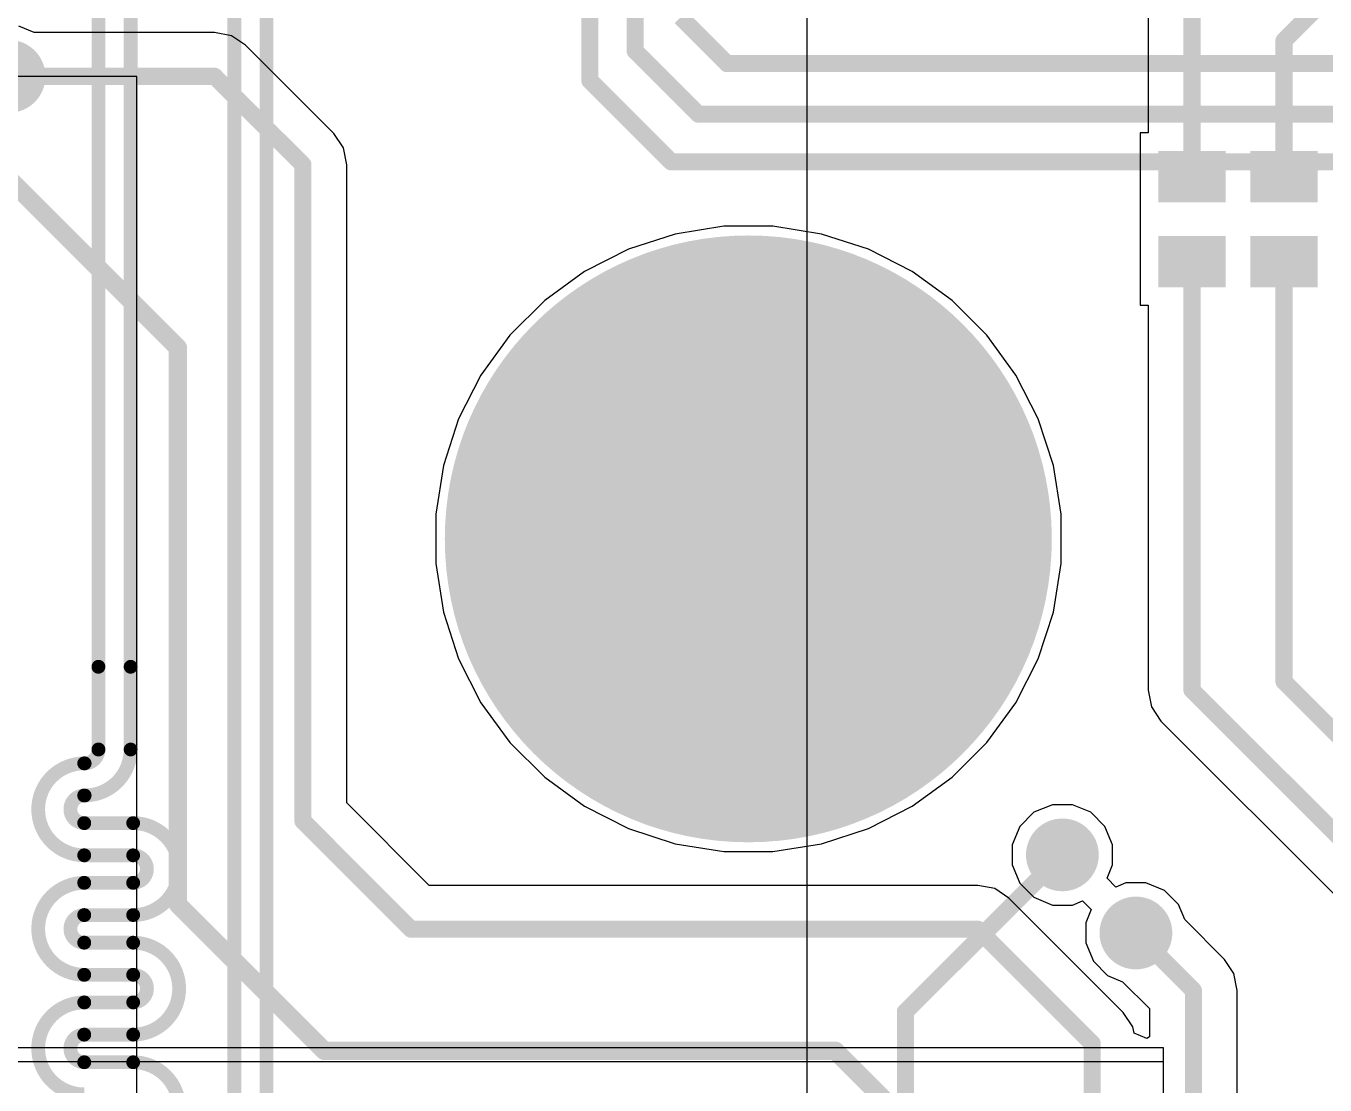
# Model space of a CAD drawing. Header units: millimetres. Extents: x 0 to 172, y 0 to 138.
# Drawn here: x 91.17 to 105.52, y 32.89 to 44.59 of the extents above; entities that cross this region are included whole.
import ezdxf

# ---------------------------------------------------------------- set-up
doc = ezdxf.new("R2010")
doc.units = ezdxf.units.MM
for name, color, linetype in [('BottomLayer', 5, 'Continuous'), ('BottomPaste', 16, 'Continuous'), ('BottomSolder', 6, 'Continuous'), ('MultiLayer', 9, 'Continuous'), ('PadHoleLayer', 156, 'Continuous'), ('TopLayer', 1, 'Continuous'), ('TopSolder', 216, 'Continuous'), ('ViaHoleLayer', 16, 'Continuous')]:
    doc.layers.add(name, color=color, linetype=linetype)

# ---------------------------------------------------------------- blocks, each defined once
blk = doc.blocks.new('MM70_314B1_2_R300_33')
at = {"layer": 'BottomLayer'}
h = blk.add_hatch(color=5, dxfattribs=at)
edge = h.paths.add_edge_path()
edge.add_arc((6.45, 11.1), 3.25, 0, 360)
at = {"layer": 'BottomSolder'}
h = blk.add_hatch(color=6, dxfattribs=at)
edge = h.paths.add_edge_path()
edge.add_arc((6.45, 11.1), 3.352, 0, 360)
at = {"layer": 'MultiLayer'}
h = blk.add_hatch(color=9, dxfattribs=at)
edge = h.paths.add_edge_path()
edge.add_arc((6.45, 11.1), 3.25, 0, 360)
at = {"layer": 'PadHoleLayer'}
h = blk.add_hatch(color=156, dxfattribs=at)
edge = h.paths.add_edge_path()
edge.add_arc((6.45, 11.1), 2.165, 0, 360)
at = {"layer": 'TopLayer'}
h = blk.add_hatch(color=1, dxfattribs=at)
edge = h.paths.add_edge_path()
edge.add_arc((6.45, 11.1), 3.25, 0, 360)
at = {"layer": 'TopSolder'}
h = blk.add_hatch(color=216, dxfattribs=at)
edge = h.paths.add_edge_path()
edge.add_arc((6.45, 11.1), 3.352, 0, 360)
blk = doc.blocks.new('R___0402_B_110')
at = {"layer": 'BottomLayer'}
for points in [[(-0.241, 0.318), (-0.241, -0.318), (-0.699, -0.318), (-0.699, 0.318)], [(0.699, 0.318), (0.699, -0.318), (0.241, -0.318), (0.241, 0.318)]]:
    blk.add_hatch(color=5, dxfattribs=at).paths.add_polyline_path(points)
at = {"layer": 'BottomPaste'}
for points in [[(-0.241, 0.318), (-0.241, -0.318), (-0.699, -0.318), (-0.699, 0.318)], [(0.699, 0.318), (0.699, -0.318), (0.241, -0.318), (0.241, 0.318)]]:
    blk.add_hatch(color=16, dxfattribs=at).paths.add_polyline_path(points)
at = {"layer": 'BottomSolder'}
for points in [[(-0.186, 0.373), (-0.186, -0.373), (-0.754, -0.373), (-0.754, 0.373)], [(0.754, 0.373), (0.754, -0.373), (0.186, -0.373), (0.186, 0.373)]]:
    blk.add_hatch(color=6, dxfattribs=at).paths.add_polyline_path(points)
blk = doc.blocks.new('R___0402_B_111')
at = {"layer": 'BottomLayer'}
for points in [[(-0.241, 0.318), (-0.241, -0.318), (-0.699, -0.318), (-0.699, 0.318)], [(0.699, 0.318), (0.699, -0.318), (0.241, -0.318), (0.241, 0.318)]]:
    blk.add_hatch(color=5, dxfattribs=at).paths.add_polyline_path(points)
at = {"layer": 'BottomPaste'}
for points in [[(-0.241, 0.318), (-0.241, -0.318), (-0.699, -0.318), (-0.699, 0.318)], [(0.699, 0.318), (0.699, -0.318), (0.241, -0.318), (0.241, 0.318)]]:
    blk.add_hatch(color=16, dxfattribs=at).paths.add_polyline_path(points)
at = {"layer": 'BottomSolder'}
for points in [[(-0.186, 0.373), (-0.186, -0.373), (-0.754, -0.373), (-0.754, 0.373)], [(0.754, 0.373), (0.754, -0.373), (0.186, -0.373), (0.186, 0.373)]]:
    blk.add_hatch(color=6, dxfattribs=at).paths.add_polyline_path(points)

msp = doc.modelspace()

# ---------------------------------------------------------------- hatches: boundary and pattern name
at = {"layer": 'BottomLayer'}
h = msp.add_hatch(color=5, dxfattribs=at)
edge = h.paths.add_edge_path()
edge.add_arc((90.983, 44.033), 0.3, 0, 360)
h = msp.add_hatch(color=5, dxfattribs=at)
edge = h.paths.add_edge_path()
edge.add_arc((102.617, 35.432), 0.3, 0, 360)
h = msp.add_hatch(color=5, dxfattribs=at)
edge = h.paths.add_edge_path()
edge.add_arc((103.429, 34.569), 0.3, 0, 360)
at = {"layer": 'BottomSolder'}
h = msp.add_hatch(color=6, dxfattribs=at)
edge = h.paths.add_edge_path()
edge.add_arc((90.983, 44.033), 0.402, 0, 360)
h = msp.add_hatch(color=6, dxfattribs=at)
edge = h.paths.add_edge_path()
edge.add_arc((102.617, 35.432), 0.402, 0, 360)
h = msp.add_hatch(color=6, dxfattribs=at)
edge = h.paths.add_edge_path()
edge.add_arc((103.429, 34.569), 0.402, 0, 360)
at = {"layer": 'TopLayer'}
h = msp.add_hatch(color=1, dxfattribs=at)
edge = h.paths.add_edge_path()
edge.add_arc((90.983, 44.033), 0.3, 0, 360)
h = msp.add_hatch(color=1, dxfattribs=at)
edge = h.paths.add_edge_path()
edge.add_arc((102.617, 35.432), 0.3, 0, 360)
h = msp.add_hatch(color=1, dxfattribs=at)
edge = h.paths.add_edge_path()
edge.add_arc((103.429, 34.569), 0.3, 0, 360)
at = {"layer": 'TopSolder'}
h = msp.add_hatch(color=216, dxfattribs=at)
edge = h.paths.add_edge_path()
edge.add_arc((90.983, 44.033), 0.402, 0, 360)
h = msp.add_hatch(color=216, dxfattribs=at)
edge = h.paths.add_edge_path()
edge.add_arc((102.617, 35.432), 0.402, 0, 360)
h = msp.add_hatch(color=216, dxfattribs=at)
edge = h.paths.add_edge_path()
edge.add_arc((103.429, 34.569), 0.402, 0, 360)
at = {"layer": 'ViaHoleLayer'}
h = msp.add_hatch(color=16, dxfattribs=at)
edge = h.paths.add_edge_path()
edge.add_arc((102.617, 35.432), 0.15, 0, 360)
h = msp.add_hatch(color=16, dxfattribs=at)
edge = h.paths.add_edge_path()
edge.add_arc((103.429, 34.569), 0.15, 0, 360)

# ---------------------------------------------------------------- linework, layer by layer
at = {"layer": 'BottomLayer'}
for p, q in [((103.563, 45.011), (103.563, 43.409)), ((91.26, 44.518), (91.093, 44.587)), ((93.253, 44.518), (91.26, 44.518)), ((93.439, 44.481), (93.253, 44.518)), ((93.596, 44.376), (93.439, 44.481)), ((94.572, 43.4), (93.596, 44.376)), ((92.393, 44.033), (81.162, 44.033)), ((92.393, 26.738), (92.393, 44.033)), ((94.677, 43.243), (94.572, 43.4)), ((94.572, 43.4), (94.572, 43.4)), ((103.563, 43.409), (103.476, 43.409)), ((103.476, 43.409), (103.476, 42.443)), ((94.714, 43.057), (94.677, 43.243)), ((94.714, 36.006), (94.714, 43.057)), ((98.877, 42.376), (98.34, 42.291)), ((99.42, 42.376), (98.877, 42.376)), ((99.957, 42.291), (99.42, 42.376)), ((103.476, 42.443), (103.476, 41.504)), ((98.34, 42.291), (97.823, 42.123)), ((100.474, 42.123), (99.957, 42.291)), ((97.823, 42.123), (97.339, 41.877)), ((100.958, 41.877), (100.474, 42.123)), ((97.339, 41.877), (96.899, 41.557)), ((101.398, 41.557), (100.958, 41.877)), ((96.899, 41.557), (96.514, 41.173)), ((101.782, 41.173), (101.398, 41.557)), ((103.476, 41.504), (103.563, 41.504)), ((103.563, 41.504), (103.563, 37.252)), ((96.514, 41.173), (96.195, 40.733)), ((102.102, 40.733), (101.782, 41.173)), ((96.195, 40.733), (95.948, 40.249)), ((102.349, 40.249), (102.102, 40.733)), ((95.948, 40.249), (95.78, 39.732)), ((102.517, 39.732), (102.349, 40.249)), ((95.78, 39.732), (95.695, 39.195)), ((102.602, 39.195), (102.517, 39.732)), ((95.695, 39.195), (95.695, 38.651)), ((102.602, 38.651), (102.602, 39.195)), ((95.695, 38.651), (95.78, 38.115)), ((102.517, 38.115), (102.602, 38.651)), ((95.78, 38.115), (95.948, 37.598)), ((102.349, 37.598), (102.517, 38.115)), ((95.948, 37.598), (96.195, 37.113)), ((102.102, 37.113), (102.349, 37.598)), ((103.563, 37.252), (103.6, 37.067)), ((96.195, 37.113), (96.514, 36.674)), ((101.782, 36.674), (102.102, 37.113)), ((103.6, 37.067), (103.705, 36.909)), ((103.705, 36.909), (105.663, 34.952)), ((96.514, 36.674), (96.899, 36.289)), ((101.398, 36.289), (101.782, 36.674)), ((96.899, 36.289), (97.339, 35.97)), ((100.958, 35.97), (101.398, 36.289)), ((95.625, 35.095), (94.714, 36.006)), ((97.339, 35.97), (97.823, 35.723)), ((100.474, 35.723), (100.958, 35.97)), ((102.303, 35.902), (102.147, 35.746)), ((102.507, 35.986), (102.303, 35.902)), ((102.727, 35.986), (102.507, 35.986)), ((102.931, 35.902), (102.727, 35.986)), ((103.087, 35.746), (102.931, 35.902)), ((102.147, 35.746), (102.063, 35.543)), ((103.171, 35.543), (103.087, 35.746)), ((97.823, 35.723), (98.34, 35.555)), ((99.957, 35.555), (100.474, 35.723)), ((98.34, 35.555), (98.877, 35.47)), ((98.877, 35.47), (99.42, 35.47)), ((99.42, 35.47), (99.957, 35.555)), ((102.063, 35.543), (102.063, 35.322)), ((103.171, 35.322), (103.171, 35.543)), ((102.063, 35.322), (102.147, 35.119)), ((103.11, 35.174), (103.171, 35.322)), ((103.207, 35.077), (103.11, 35.174)), ((101.684, 35.095), (95.625, 35.095)), ((101.869, 35.059), (101.684, 35.095)), ((102.027, 34.953), (101.869, 35.059)), ((102.147, 35.119), (102.303, 34.963)), ((103.319, 35.123), (103.207, 35.077)), ((103.539, 35.123), (103.319, 35.123)), ((103.743, 35.039), (103.539, 35.123)), ((103.898, 34.883), (103.743, 35.039)), ((103.289, 33.691), (102.027, 34.953)), ((102.303, 34.963), (102.507, 34.878)), ((102.507, 34.878), (102.727, 34.878)), ((102.727, 34.878), (102.839, 34.925)), ((102.839, 34.925), (102.936, 34.827)), ((103.968, 34.717), (103.898, 34.883)), ((102.936, 34.827), (102.875, 34.68)), ((102.875, 34.68), (102.875, 34.459)), ((104.407, 34.277), (103.968, 34.717)), ((102.875, 34.459), (102.959, 34.256)), ((102.959, 34.256), (103.115, 34.1)), ((104.512, 34.12), (104.407, 34.277)), ((104.407, 34.277), (104.407, 34.277)), ((103.115, 34.1), (103.282, 34.031)), ((103.282, 34.031), (103.579, 33.734)), ((104.549, 33.934), (104.512, 34.12)), ((104.549, 11.09), (104.549, 33.934)), ((103.579, 33.734), (103.579, 33.421)), ((103.394, 33.534), (103.289, 33.691)), ((103.289, 33.691), (103.289, 33.691)), ((103.408, 33.462), (103.394, 33.534)), ((103.55, 33.402), (103.408, 33.462)), ((103.734, 33.299), (31.064, 33.299)), ((103.579, 33.421), (103.55, 33.402)), ((103.734, 31.42), (103.734, 33.299))]:
    msp.add_line(p, q, dxfattribs=at)
for points, const_width in [([(87.951, 45.931), (92.847, 41.035)], 0.203), ([(104.048, 42.926), (104.048, 45.011)], 0.189), ([(105.064, 44.427), (105.672, 45.034)], 0.189), ([(105.064, 42.926), (105.064, 44.427)], 0.189), ([(90.983, 44.033), (93.253, 44.033)], 0.189), ([(93.253, 44.033), (94.229, 43.057)], 0.189), ([(94.229, 35.806), (94.229, 43.057)], 0.189), ([(104.048, 37.252), (104.048, 41.986)], 0.189), ([(105.064, 37.348), (105.064, 41.986)], 0.189), ([(92.847, 34.887), (92.847, 41.035)], 0.203), ([(104.048, 37.252), (106.006, 35.295)], 0.189), ([(105.064, 37.348), (106.394, 36.018)], 0.189), ([(94.229, 35.806), (95.424, 34.61)], 0.189), ([(92.847, 34.887), (94.467, 33.267)], 0.203), ([(95.424, 34.61), (101.684, 34.61)], 0.189), ([(101.684, 34.61), (102.946, 33.348)], 0.189), ([(103.429, 34.569), (104.064, 33.934)], 0.189), ([(104.064, 11.09), (104.064, 33.934)], 0.189), ([(102.946, 29.21), (102.946, 33.348)], 0.189), ([(94.467, 33.267), (100.109, 33.267)], 0.203), ([(100.109, 33.267), (101.956, 31.42)], 0.203)]:
    msp.add_lwpolyline(points, dxfattribs=dict(at, const_width=const_width))
for points, const_width in [([(105.017, 44.427, 1), (105.111, 44.427, 1)], 0.0946), ([(105.017, 44.427, 1), (105.111, 44.427, 1)], 0.0946), ([(93.206, 44.033, 1), (93.301, 44.033, 1)], 0.0946), ([(93.206, 44.033, 1), (93.301, 44.033, 1)], 0.0946), ([(94.182, 43.057, 1), (94.276, 43.057, 1)], 0.0946), ([(94.182, 43.057, 1), (94.276, 43.057, 1)], 0.0946), ([(104.001, 42.926, 1), (104.095, 42.926, 1)], 0.0946), ([(105.017, 42.926, 1), (105.111, 42.926, 1)], 0.0946), ([(104.001, 41.986, 1), (104.095, 41.986, 1)], 0.0946), ([(105.017, 41.986, 1), (105.111, 41.986, 1)], 0.0946), ([(92.797, 41.035, 1), (92.898, 41.035, 1)], 0.102), ([(92.797, 41.035, 1), (92.898, 41.035, 1)], 0.102), ([(104.001, 37.252, 1), (104.095, 37.252, 1)], 0.0946), ([(104.001, 37.252, 1), (104.095, 37.252, 1)], 0.0946), ([(105.017, 37.348, 1), (105.111, 37.348, 1)], 0.0946), ([(105.017, 37.348, 1), (105.111, 37.348, 1)], 0.0946), ([(94.182, 35.806, 1), (94.276, 35.806, 1)], 0.0946), ([(94.182, 35.806, 1), (94.276, 35.806, 1)], 0.0946), ([(92.797, 34.887, 1), (92.898, 34.887, 1)], 0.102), ([(92.797, 34.887, 1), (92.898, 34.887, 1)], 0.102), ([(95.377, 34.61, 1), (95.471, 34.61, 1)], 0.0946), ([(95.377, 34.61, 1), (95.471, 34.61, 1)], 0.0946), ([(101.636, 34.61, 1), (101.731, 34.61, 1)], 0.0946), ([(101.636, 34.61, 1), (101.731, 34.61, 1)], 0.0946), ([(103.381, 34.569, 1), (103.476, 34.569, 1)], 0.0946), ([(104.016, 33.934, 1), (104.111, 33.934, 1)], 0.0946), ([(104.016, 33.934, 1), (104.111, 33.934, 1)], 0.0946), ([(102.899, 33.348, 1), (102.994, 33.348, 1)], 0.0946), ([(102.899, 33.348, 1), (102.994, 33.348, 1)], 0.0946), ([(94.416, 33.267, 1), (94.518, 33.267, 1)], 0.102), ([(94.416, 33.267, 1), (94.518, 33.267, 1)], 0.102), ([(100.058, 33.267, 1), (100.16, 33.267, 1)], 0.102), ([(100.058, 33.267, 1), (100.16, 33.267, 1)], 0.102)]:
    msp.add_lwpolyline(points, format="xyb", close=True, dxfattribs=dict(at, const_width=const_width))
at = {"layer": 'TopLayer'}
for p, q in [((99.797, 25.476), (99.797, 46.673)), ((103.734, 33.147), (31.064, 33.147)), ((103.734, 31.42), (103.734, 33.147))]:
    msp.add_line(p, q, dxfattribs=at)
for points, const_width in [([(91.971, 37.51), (91.971, 45.851)], 0.152), ([(92.326, 37.51), (92.326, 45.851)], 0.152), ([(93.471, 27.938), (93.471, 45.851)], 0.152), ([(93.826, 28.086), (93.826, 45.851)], 0.152), ([(97.398, 43.986), (97.398, 45.923)], 0.189), ([(97.898, 44.313), (97.898, 45.923)], 0.189), ([(98.401, 44.687), (98.913, 44.174)], 0.189), ([(97.898, 44.313), (98.597, 43.615)], 0.189), ([(98.913, 44.174), (108.97, 44.174)], 0.189), ([(97.398, 43.986), (98.297, 43.088)], 0.189), ([(98.597, 43.615), (109.782, 43.615)], 0.189), ([(98.297, 43.088), (110.372, 43.088)], 0.189), ([(91.971, 36.596), (91.971, 37.51)], 0.152), ([(92.326, 36.596), (92.326, 37.51)], 0.152), ([(91.813, 36.443), (91.818, 36.443)], 0.152), ([(91.813, 36.088), (91.818, 36.088)], 0.152), ([(91.813, 35.783), (92.354, 35.783)], 0.152), ([(91.813, 35.427), (92.354, 35.427)], 0.152), ([(100.884, 33.699), (102.617, 35.432)], 0.189), ([(91.813, 35.123), (92.354, 35.123)], 0.152), ([(91.813, 34.767), (92.354, 34.767)], 0.152), ([(91.813, 34.462), (92.354, 34.462)], 0.152), ([(91.813, 34.107), (92.354, 34.107)], 0.152), ([(91.813, 33.802), (92.354, 33.802)], 0.152), ([(100.884, 29.952), (100.884, 33.699)], 0.189), ([(91.813, 33.446), (92.354, 33.446)], 0.152), ([(91.813, 33.141), (92.354, 33.141)], 0.152)]:
    msp.add_lwpolyline(points, dxfattribs=dict(at, const_width=const_width))
for points, const_width in [([(97.851, 44.313, 1), (97.946, 44.313, 1)], 0.0946), ([(97.851, 44.313, 1), (97.946, 44.313, 1)], 0.0946), ([(98.866, 44.174, 1), (98.961, 44.174, 1)], 0.0946), ([(98.866, 44.174, 1), (98.961, 44.174, 1)], 0.0946), ([(97.351, 43.986, 1), (97.446, 43.986, 1)], 0.0946), ([(97.351, 43.986, 1), (97.446, 43.986, 1)], 0.0946), ([(98.55, 43.615, 1), (98.644, 43.615, 1)], 0.0946), ([(98.55, 43.615, 1), (98.644, 43.615, 1)], 0.0946), ([(98.25, 43.088, 1), (98.344, 43.088, 1)], 0.0946), ([(98.25, 43.088, 1), (98.344, 43.088, 1)], 0.0946), ([(91.932, 37.51, 1), (92.009, 37.51, 1)], 0.0762), ([(91.932, 37.51, 1), (92.009, 37.51, 1)], 0.0762), ([(92.288, 37.51, 1), (92.364, 37.51, 1)], 0.0762), ([(92.288, 37.51, 1), (92.364, 37.51, 1)], 0.0762), ([(91.932, 36.596, 1), (92.009, 36.596, 1)], 0.0762), ([(91.932, 36.596, 1), (92.009, 36.596, 1)], 0.0762), ([(92.288, 36.596, 1), (92.364, 36.596, 1)], 0.0762), ([(92.288, 36.596, 1), (92.364, 36.596, 1)], 0.0762), ([(91.775, 36.443, 1), (91.852, 36.443, 1)], 0.0762), ([(91.775, 36.443, 1), (91.852, 36.443, 1)], 0.0762), ([(91.78, 36.443, 1), (91.856, 36.443, 1)], 0.0762), ([(91.78, 36.443, 1), (91.856, 36.443, 1)], 0.0762), ([(91.775, 36.088, 1), (91.852, 36.088, 1)], 0.0762), ([(91.775, 36.088, 1), (91.852, 36.088, 1)], 0.0762), ([(91.78, 36.088, 1), (91.856, 36.088, 1)], 0.0762), ([(91.78, 36.088, 1), (91.856, 36.088, 1)], 0.0762), ([(91.775, 35.783, 1), (91.852, 35.783, 1)], 0.0762), ([(91.775, 35.783, 1), (91.852, 35.783, 1)], 0.0762), ([(92.316, 35.783, 1), (92.392, 35.783, 1)], 0.0762), ([(92.316, 35.783, 1), (92.392, 35.783, 1)], 0.0762), ([(91.775, 35.427, 1), (91.852, 35.427, 1)], 0.0762), ([(91.775, 35.427, 1), (91.852, 35.427, 1)], 0.0762), ([(92.316, 35.427, 1), (92.392, 35.427, 1)], 0.0762), ([(92.316, 35.427, 1), (92.392, 35.427, 1)], 0.0762), ([(102.57, 35.432, 1), (102.664, 35.432, 1)], 0.0946), ([(91.775, 35.123, 1), (91.852, 35.123, 1)], 0.0762), ([(91.775, 35.123, 1), (91.852, 35.123, 1)], 0.0762), ([(92.316, 35.123, 1), (92.392, 35.123, 1)], 0.0762), ([(92.316, 35.123, 1), (92.392, 35.123, 1)], 0.0762), ([(91.775, 34.767, 1), (91.852, 34.767, 1)], 0.0762), ([(91.775, 34.767, 1), (91.852, 34.767, 1)], 0.0762), ([(92.316, 34.767, 1), (92.392, 34.767, 1)], 0.0762), ([(92.316, 34.767, 1), (92.392, 34.767, 1)], 0.0762), ([(91.775, 34.462, 1), (91.852, 34.462, 1)], 0.0762), ([(91.775, 34.462, 1), (91.852, 34.462, 1)], 0.0762), ([(92.316, 34.462, 1), (92.392, 34.462, 1)], 0.0762), ([(92.316, 34.462, 1), (92.392, 34.462, 1)], 0.0762), ([(91.775, 34.107, 1), (91.852, 34.107, 1)], 0.0762), ([(91.775, 34.107, 1), (91.852, 34.107, 1)], 0.0762), ([(92.316, 34.107, 1), (92.392, 34.107, 1)], 0.0762), ([(92.316, 34.107, 1), (92.392, 34.107, 1)], 0.0762), ([(91.775, 33.802, 1), (91.852, 33.802, 1)], 0.0762), ([(91.775, 33.802, 1), (91.852, 33.802, 1)], 0.0762), ([(92.316, 33.802, 1), (92.392, 33.802, 1)], 0.0762), ([(92.316, 33.802, 1), (92.392, 33.802, 1)], 0.0762), ([(100.836, 33.699, 1), (100.931, 33.699, 1)], 0.0946), ([(100.836, 33.699, 1), (100.931, 33.699, 1)], 0.0946), ([(91.775, 33.446, 1), (91.852, 33.446, 1)], 0.0762), ([(91.775, 33.446, 1), (91.852, 33.446, 1)], 0.0762), ([(92.316, 33.446, 1), (92.392, 33.446, 1)], 0.0762), ([(92.316, 33.446, 1), (92.392, 33.446, 1)], 0.0762), ([(91.775, 33.141, 1), (91.852, 33.141, 1)], 0.0762), ([(91.775, 33.141, 1), (91.852, 33.141, 1)], 0.0762), ([(92.316, 33.141, 1), (92.392, 33.141, 1)], 0.0762), ([(92.316, 33.141, 1), (92.392, 33.141, 1)], 0.0762)]:
    msp.add_lwpolyline(points, format="xyb", close=True, dxfattribs=dict(at, const_width=const_width))
at = {"layer": 'TopLayer', "const_width": 0.152}
for points in [[(91.971, 36.596, -0.414214), (91.818, 36.443)], [(92.326, 36.596, -0.414214), (91.818, 36.088)], [(91.813, 35.427, -1), (91.813, 36.443)], [(91.813, 35.783, -1), (91.813, 36.088)], [(92.354, 35.783, -1), (92.354, 34.767)], [(92.354, 35.427, -1), (92.354, 35.123)], [(91.813, 34.107, -1), (91.813, 35.123)], [(91.813, 34.462, -1), (91.813, 34.767)], [(92.354, 34.462, -1), (92.354, 33.446)], [(92.354, 34.107, -1), (92.354, 33.802)], [(91.813, 32.786, -1), (91.813, 33.802)], [(91.813, 33.141, -1), (91.813, 33.446)], [(92.354, 33.141, -1), (92.354, 32.125)]]:
    msp.add_lwpolyline(points, format="xyb", dxfattribs=at)

# ---------------------------------------------------------------- block references
for name, p, rotation in [('MM70_314B1_2_R300_33', (105.598, 50.023), 180), ('R___0402_B_110', (104.048, 42.456), 270), ('R___0402_B_111', (105.064, 42.456), 270)]:
    msp.add_blockref(name, p, dxfattribs=dict(rotation=rotation))

doc.saveas('drawing.dxf')
